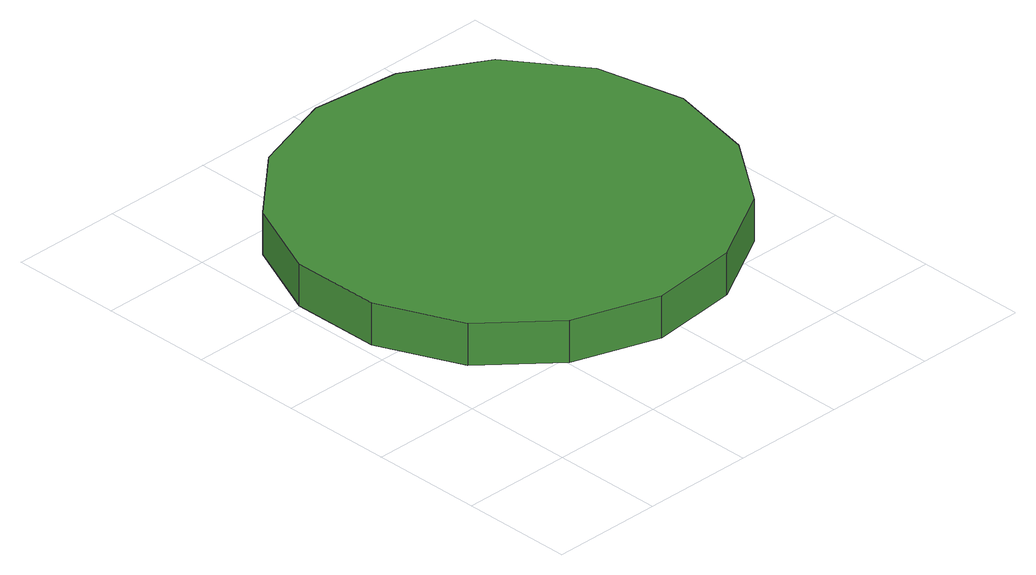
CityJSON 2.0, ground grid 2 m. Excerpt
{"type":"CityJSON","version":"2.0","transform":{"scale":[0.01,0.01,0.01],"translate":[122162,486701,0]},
"CityObjects":{
"tree1":{"type":"SolitaryVegetationObject","attributes":{"function":"something"},"geometry":[{"type":"MultiSurface","lod":"1","boundaries":[[[0,1,2,3,4,5,6,7,8,9,10,11,12,13,14]],[[15,16,17,18,19,20,21,22,23,24,25,26,27,28,29]],[[0,29,28,1]],[[1,28,27,2]],[[2,27,26,3]],[[3,26,25,4]],[[4,25,24,5]],[[5,24,23,6]],[[6,23,22,7]],[[7,22,21,8]],[[8,21,20,9]],[[9,20,19,10]],[[10,19,18,11]],[[11,18,17,12]],[[12,17,16,13]],[[13,16,15,14]],[[14,15,29,0]]]}]},
"tree2":{"type":"SolitaryVegetationObject","attributes":{"function":"something"}}
},
"vertices":[
[785,522,88],[751,680,88],[657,810,88],[517,890,88],[357,907,88],[204,857,88],[85,750,88],[20,603,88],[20,442,88],[85,295,88],[204,188,88],[357,138,88],[517,155,88],[657,235,88],[751,365,88],[751,365,10],[657,235,10],[517,155,10],[357,138,10],[204,188,10],[85,295,10],[20,442,10],[20,603,10],[85,750,10],[204,857,10],[357,907,10],[517,890,10],[657,810,10],[751,680,10],[785,522,10]
]}
